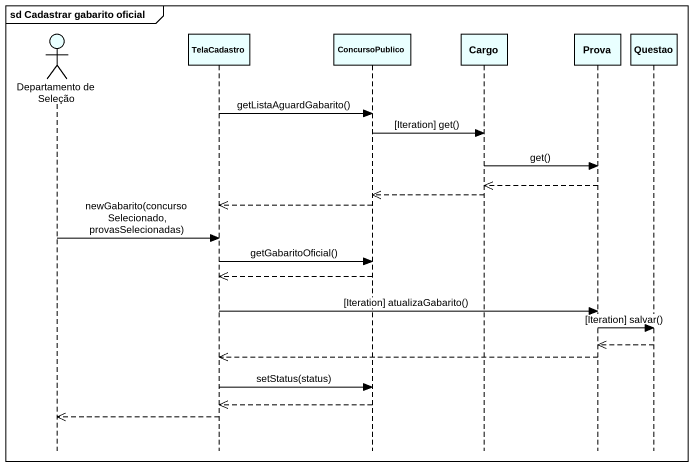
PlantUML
@startuml
mainframe sd Cadastrar gabarito oficial
hide footbox
actor "Departamento de Seleção" as Departamento_de_Seleção #E9FFFF
participant TelaCadastro #E9FFFF
participant ConcursoPublico #E9FFFF
participant Cargo #E9FFFF
participant Prova #E9FFFF
participant Questao #E9FFFF

TelaCadastro -> ConcursoPublico : getListaAguardGabarito()
ConcursoPublico -> Cargo : [Iteration] get()
Cargo -> Prova : get()
Prova -->> Cargo
Cargo -->> ConcursoPublico
ConcursoPublico -->> TelaCadastro
Departamento_de_Seleção -> TelaCadastro : newGabarito(concursoSelecionado, provasSelecionadas)
TelaCadastro -> ConcursoPublico : getGabaritoOficial()
ConcursoPublico -->> TelaCadastro
TelaCadastro -> Prova : [Iteration] atualizaGabarito()
Prova -> Questao : [Iteration] salvar()
Questao -->> Prova
Prova -->> TelaCadastro
TelaCadastro -> ConcursoPublico : setStatus(status)
ConcursoPublico -->> TelaCadastro
TelaCadastro -->> Departamento_de_Seleção
@enduml
